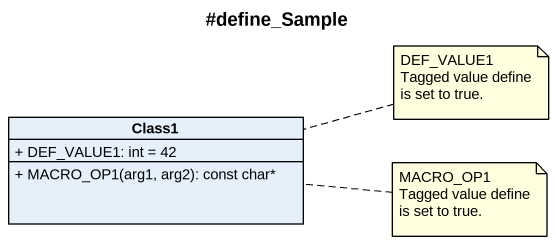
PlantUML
@startuml
title #define_Sample
hide circle
hide empty members
skinparam classAttributeIconSize 0
class Class1 {
  + DEF_VALUE1: int = 42
  + MACRO_OP1(arg1, arg2): const char*
}
note right of Class1
  DEF_VALUE1
  Tagged value define is set to true.
end note
note right of Class1
  MACRO_OP1
  Tagged value define is set to true.
end note
@enduml
